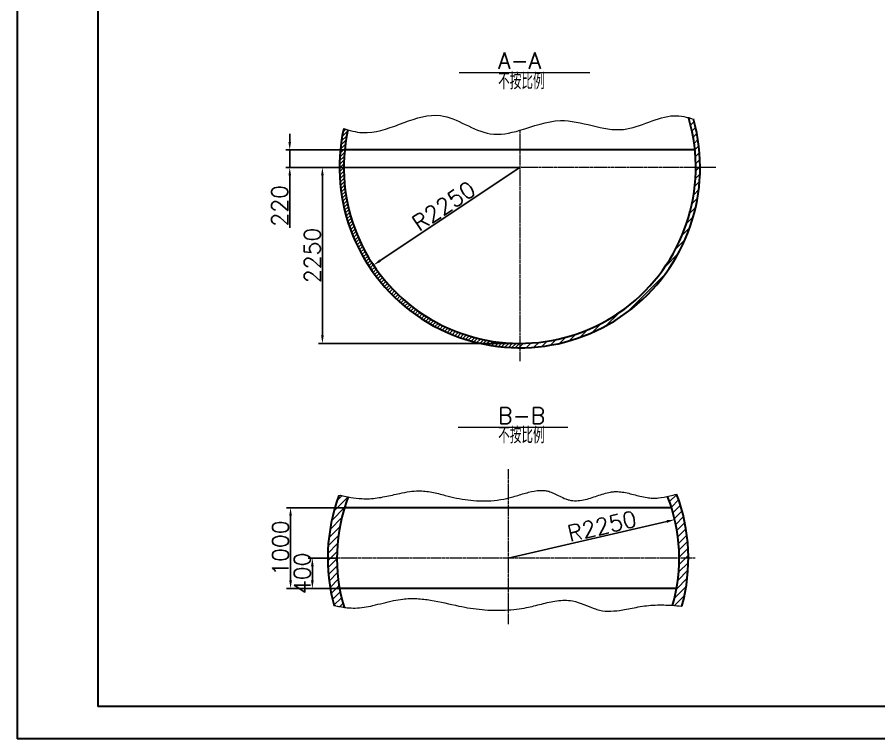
# Model space of a CAD drawing. Header units: millimetres. Extents: x 2900 to 3741, y 0 to 594.
# Drawn here: x 2900 to 3166.8, y 0 to 223.4 of the extents above; entities that cross this region are included whole.
import ezdxf

# ---------------------------------------------------------------- set-up
doc = ezdxf.new("R2010")
doc.units = ezdxf.units.MM
doc.linetypes.add('CENTER2', pattern=[1.125, 0.75, -0.125, 0.125, -0.125])
for name, color, linetype, lineweight in [('尺寸线', 3, 'Continuous', 15), ('文字层', 7, 'Continuous', 15), ('粗实线', 7, 'Continuous', 30), ('细实线', 7, 'Continuous', 15), ('细点划线', 1, 'CENTER2', 18)]:
    doc.layers.add(name, color=color, linetype=linetype, lineweight=lineweight)
doc.styles.get("Standard").update_dxf_attribs({"font": 'txt.shx', "bigfont": 'gbcbig.shx'})
doc.dimstyles.new('ISO-25$0', dxfattribs={"dimtxt": 5, "dimasz": 2.5, "dimexe": 1.25, "dimexo": 0, "dimtad": 1, "dimdec": 0, "dimdsep": 46, "dimtxsty": 'Standard', "dimcen": 2.5, "dimdle": 5, "dimadec": 0, "dimazin": 0, "dimtfac": 1, "dimtdec": 0, "dimtmove": 0, "dimatfit": 2, "dimfxl": 0, "dimtolj": 1, "dimarcsym": 0})
doc.dimstyles.new('ISO-25$4', dxfattribs={"dimtxt": 5, "dimasz": 2.5, "dimexe": 0.5, "dimexo": 0, "dimtad": 1, "dimdec": 0, "dimdsep": 46, "dimtxsty": 'Standard', "dimcen": 2.5, "dimdle": 5, "dimadec": 0, "dimazin": 0, "dimtfac": 1, "dimtdec": 0, "dimtmove": 0, "dimatfit": 2, "dimfxl": 0, "dimtolj": 1, "dimarcsym": 0})
pattern_1 = [(45, (0, 0), (-1.122532015133644, 1.122532015133644), [])]

# ---------------------------------------------------------------- blocks, each defined once
blk = doc.blocks.new('*X7')
at = {"layer": '尺寸线'}
for points in [[(2983.980470906624, 184.8046873554331), (2984.813804239957, 184.8046873554331), (2984.397137573291, 182.3046873554331)], [(2983.980470906624, 174.4046846554329), (2984.813804239957, 174.4046846554329), (2984.397137573291, 176.9046846554329)]]:
    blk.add_hatch(color=0, dxfattribs=at).paths.add_polyline_path(points, flags=0)
at = {"layer": '尺寸线', "color": 0, "lineweight": -2}
for p, q in [((2984.397137573291, 184.8046873554331), (2984.397137573291, 187.3046873554331)), ((3001.41213882096, 182.3046873554331), (2983.147137573291, 182.3046873554331)), ((2984.397137573291, 182.3046873554331), (2984.397137573291, 176.9046846554329)), ((3001.14395591624, 176.9046846554329), (2983.147137573291, 176.9046846554329)), ((2984.397137573291, 174.4046846554329), (2984.397137573291, 158.1546846554329))]:
    blk.add_line(p, q, dxfattribs=at)
at = {"layer": '尺寸线', "color": 0, "insert": (2981.272137573291, 165.0296846554334), "char_height": 5, "width": 38.57142857142935, "attachment_point": 5, "rotation": 90}
blk.add_mtext('220', dxfattribs=at)
blk = doc.blocks.new('*X8')
at = {"layer": '尺寸线'}
for points in [[(2994.095785828302, 174.4046846554329), (2994.929119161635, 174.4046846554329), (2994.512452494969, 176.9046846554329)], [(2994.095785828302, 124.904657405433), (2994.929119161635, 124.904657405433), (2994.512452494969, 122.404657405433)]]:
    blk.add_hatch(color=0, dxfattribs=at).paths.add_polyline_path(points, flags=0)
at = {"layer": '尺寸线', "color": 0, "lineweight": -2}
for p, q in [((3055.64398316624, 176.9046846554329), (2993.262452494969, 176.9046846554329)), ((2994.512452494969, 174.4046846554329), (2994.512452494969, 124.904657405433)), ((3055.64398316624, 122.404657405433), (2993.262452494969, 122.404657405433))]:
    blk.add_line(p, q, dxfattribs=at)
at = {"layer": '尺寸线', "color": 0, "insert": (2991.387452494969, 149.6546710304335), "char_height": 5, "width": 52.85714285714312, "attachment_point": 5, "rotation": 90}
blk.add_mtext('2250', dxfattribs=at)
blk = doc.blocks.new('*X9')
at = {"layer": '尺寸线'}
for points in [[(2990.983297402378, 53.39041814923849), (2991.816630735711, 53.39041814923849), (2991.399964069045, 55.89041814923849)], [(2990.983297402378, 49.04041347423846), (2991.816630735711, 49.04041347423846), (2991.399964069045, 46.54041347423846)]]:
    blk.add_hatch(color=0, dxfattribs=at).paths.add_polyline_path(points, flags=0)
at = {"layer": '尺寸线', "color": 0, "lineweight": -2}
for p, q in [((2999.008656627582, 55.89041814923849), (2990.149964069045, 55.89041814923849)), ((2991.399964069045, 53.39041814923849), (2991.399964069045, 49.04041347423846)), ((2999.839916402862, 46.54041347423845), (2990.149964069045, 46.54041347423846))]:
    blk.add_line(p, q, dxfattribs=at)
at = {"layer": '尺寸线', "color": 0, "insert": (2988.274964069045, 51.21541581173895), "char_height": 5, "width": 38.57142857142935, "attachment_point": 5, "rotation": 90}
blk.add_mtext('400', dxfattribs=at)
blk = doc.blocks.new('*X10')
at = {"layer": '尺寸线'}
for points in [[(2984.235758999358, 69.04042597423813), (2985.069092332692, 69.04042597423813), (2984.652425666025, 71.54042597423813)], [(2984.235758999358, 49.04041347423846), (2985.069092332692, 49.04041347423846), (2984.652425666025, 46.54041347423846)]]:
    blk.add_hatch(color=0, dxfattribs=at).paths.add_polyline_path(points, flags=0)
at = {"layer": '尺寸线', "color": 0, "lineweight": -2}
for p, q in [((3001.371936943825, 71.54042597423813), (2983.402425666025, 71.54042597423813)), ((2984.652425666025, 69.04042597423813), (2984.652425666025, 49.04041347423846)), ((2999.839916402862, 46.54041347423845), (2983.402425666025, 46.54041347423846))]:
    blk.add_line(p, q, dxfattribs=at)
at = {"layer": '尺寸线', "color": 0, "insert": (2981.527425666025, 59.04041972423877), "char_height": 5, "width": 50.71428571428442, "attachment_point": 5, "rotation": 90}
blk.add_mtext('1000', dxfattribs=at)
blk = doc.blocks.new('*X31')
at = {"layer": '尺寸线'}
blk.add_hatch(color=0, dxfattribs=at).paths.add_polyline_path([(3012.162349203179, 148.3823433592815), (3012.624991558622, 147.689229735555), (3010.314329509721, 146.6478594810908)], flags=0)
at = {"layer": '尺寸线', "color": 0, "lineweight": -2}
blk.add_line((3055.643983166242, 176.9046846554331), (3012.3936703809, 148.035786547418), dxfattribs=at)
at = {"layer": '尺寸线', "color": 0, "insert": (3032.098430203356, 164.9456015664091), "char_height": 5, "width": 67.14285714285589, "attachment_point": 5, "rotation": 33.72248169353759}
blk.add_mtext('R2250', dxfattribs=at)
blk = doc.blocks.new('*X32')
at = {"layer": '尺寸线'}
blk.add_hatch(color=0, dxfattribs=at).paths.add_polyline_path([(3101.113050439176, 67.68818906325419), (3101.3010345661, 66.8763353741765), (3103.642603569871, 67.84621459948676)], flags=0)
at = {"layer": '尺寸线', "color": 0, "lineweight": -2}
blk.add_line((3052.008683127581, 55.89041814923814), (3101.207042502638, 67.28226221871523), dxfattribs=at)
at = {"layer": '尺寸线', "color": 0, "insert": (3081.112673114436, 65.83710549325724), "char_height": 5, "width": 67.14285714285651, "attachment_point": 5, "rotation": 13.037042590234071}
blk.add_mtext('R2250', dxfattribs=at)

msp = doc.modelspace()

# ---------------------------------------------------------------- hatches: boundary and pattern name
at = {"layer": '细实线'}
h = msp.add_hatch(dxfattribs=at)
h.set_pattern_fill('ANSI31', color=256, scale=0.5, style=0)
h.set_pattern_definition(pattern_1)
edge = h.paths.add_edge_path(flags=0)
edge.add_line((3111.49401109124, 176.9046846554329), (3110.14401041624, 176.9046846554329))
edge.add_arc((3055.643982841287, 176.9046849803862), 54.50002757495304, 270.0000003416224, 359.9999999999997, ccw=False)
edge.add_line((3055.64398316624, 122.4046574054328), (3055.64398316624, 121.054656730433))
edge.add_arc((3055.643982833238, 176.9046849884351), 55.85002825800217, 270.0000003416212, 359.9999999999991)
edge = h.paths.add_edge_path(flags=0)
edge.add_spline(control_points=[(3109.456513558842, 191.8525002807505), (3108.9184552779, 192.0357908559272), (3108.380266882704, 192.2005038351908), (3107.841916539369, 192.3420940048793)], knot_values=[0, 0, 0, 0, 1.687550476882309, 1.687550476882309, 1.687550476882309, 1.687550476882309], weights=[1, 1, 1, 1], degree=3, periodic=0)
edge.add_line((3107.841916539388, 192.3420940048745), (3108.005010929566, 192.0234062223845))
edge.add_arc((3055.643983166236, 176.904684655432), 54.50002725000467, 6.252776074688882e-13, 16.105542715565207, ccw=False)
edge.add_line((3110.14401041624, 176.9046846554329), (3111.49401109124, 176.9046846554329))
edge.add_arc((3055.643983166229, 176.9046846554293), 55.85002792501109, 2.332595427305147e-12, 15.52400277647476)
h = msp.add_hatch(dxfattribs=at)
h.set_pattern_fill('ANSI31', color=256, scale=0.25, style=0)
h.set_pattern_definition([(45, (0, 0), (-0.561266007566822, 0.5612660075668221), [])])
edge = h.paths.add_edge_path(flags=0)
edge.add_line((3001.14395591624, 176.9046846554329), (2999.79395524124, 176.9046846554329))
edge.add_arc((3055.643983499242, 176.9046849884346), 55.85002825800211, 179.9999999999997, 269.9999996583783)
edge.add_line((3055.64398316624, 121.0546567304323), (3055.64398316624, 122.404657405433))
edge.add_arc((3055.643983491193, 176.9046849803858), 54.50002757495267, 179.9999999999983, 269.99999965837617, ccw=False)
edge = h.paths.add_edge_path(flags=0)
edge.add_spline(control_points=[(3002.393711316522, 188.5090596141213), (3001.96176451963, 188.6315692208689), (3001.530170114061, 188.7648290000566), (3001.098868520614, 188.907021407867)], knot_values=[0, 0, 0, 0, 1.354718620755712, 1.354718620755712, 1.354718620755712, 1.354718620755712], weights=[1, 1, 1, 1], degree=3, periodic=0)
edge.add_arc((3055.643983166221, 176.9046846554367), 55.85002792497926, 167.5901652971211, 180.0000000000037)
edge.add_line((2999.79395524124, 176.9046846554329), (3001.14395591624, 176.9046846554329))
edge.add_arc((3055.643983166207, 176.9046846554359), 54.50002724996693, 167.7062266119692, 180.0000000000036, ccw=False)
h = msp.add_hatch(dxfattribs=at)
h.set_pattern_fill('ANSI31', color=256, scale=0.5, style=0)
h.set_pattern_definition(pattern_1)
edge = h.paths.add_edge_path(flags=0)
edge.add_spline(control_points=[(3002.526182157636, 74.87685822525327), (3001.717082380579, 75.0297260377713), (3000.911861755611, 75.20614115666694), (3000.110190587169, 75.3973242765826)], knot_values=[0, 0, 0, 0, 2.471648442241592, 2.471648442241592, 2.471648442241592, 2.471648442241592], weights=[1, 1, 1, 1], degree=3, periodic=0)
edge.add_line((3000.110190587169, 75.3973242765826), (2999.63691116311, 75.29203623476735))
edge.add_arc((3052.008683127582, 55.89041814923785), 55.85002491526212, 159.6723748430113, 179.9999999999992)
edge.add_line((2996.15865821232, 55.89041814923849), (2999.008656627581, 55.89041814923849))
edge.add_arc((3052.008683127593, 55.89041814923754), 53.0000265000117, 159.0081874408246, 179.9999999999976, ccw=False)
edge = h.paths.add_edge_path(flags=0)
edge.add_line((2999.008656627582, 55.89041814923849), (2996.15865821232, 55.89041814923849))
edge.add_arc((3052.008683127607, 55.89041814924175), 55.85002491528621, 180.0000000000033, 195.3173457486746)
edge.add_line((2998.142591324556, 41.13679361479672), (2998.629707021093, 41.19700426092334))
edge.add_spline(control_points=[(2998.629707021093, 41.19700426092322), (2999.500654624873, 40.99248822561935), (3000.36782458019, 40.82463375787825), (3001.231293034292, 40.70294092902077)], knot_values=[0, 0, 0, 0, 2.648990741309979, 2.648990741309979, 2.648990741309979, 2.648990741309979], weights=[1, 1, 1, 1], degree=3, periodic=0)
edge.add_arc((3052.008683127566, 55.89041814923619), 53.00002649998441, 179.9999999999971, 196.6518824905197, ccw=False)
h = msp.add_hatch(dxfattribs=at)
h.set_pattern_fill('ANSI31', color=256, scale=0.5, style=0)
h.set_pattern_definition(pattern_1)
edge = h.paths.add_edge_path(flags=0)
edge.add_line((3107.858708042843, 55.89041814923849), (3105.008709627582, 55.89041814923849))
edge.add_arc((3052.008683127568, 55.89041814924023), 53.00002650001352, 344.0275804088219, 359.9999999999976, ccw=False)
edge.add_spline(control_points=[(3102.96260479931, 41.30615693131085), (3103.8700897687, 41.24473802947341), (3104.774122167903, 41.16461178671125), (3105.675064756808, 41.07259701582166)], knot_values=[0, 0, 0, 0, 2.722630073123165, 2.722630073123165, 2.722630073123165, 2.722630073123165], weights=[1, 1, 1, 1], degree=3, periodic=0)
edge.add_line((3105.675064756808, 41.07259701582166), (3105.847579658428, 41.03785933345992))
edge.add_arc((3052.008683127577, 55.89041814923897), 55.85002491526575, 344.577394220879, 359.9999999999991)
edge = h.paths.add_edge_path(flags=0)
edge.add_line((3104.204074559439, 75.76166361374021), (3104.128748976314, 75.78080561061427))
edge.add_spline(control_points=[(3104.128748976314, 75.78080561061438), (3103.450442934709, 75.56145288091398), (3102.76783060756, 75.35898811966172), (3101.865289339451, 75.12788658937393), (3101.649781006116, 75.07540522271483), (3101.433772872614, 75.02581238861171)], knot_values=[0, 0, 0, 0, 2.132655931940787, 2.132655931940787, 2.799621242971462, 2.799621242971462, 2.799621242971462, 2.799621242971462], weights=[1, 1, 1, 1, 1, 1], degree=3, periodic=0)
edge.add_arc((3052.008683127572, 55.89041814923704), 53.00002650000943, 2.6716406864579767e-12, 21.16438654237811, ccw=False)
edge.add_line((3105.008709627582, 55.89041814923849), (3107.858708042843, 55.89041814923849))
edge.add_arc((3052.00868312759, 55.8904181492398), 55.85002491525302, 359.9999999999984, 380.8422701941828)

# ---------------------------------------------------------------- linework, layer by layer
at = {"layer": '粗实线'}
for p, q in [((2900.000000731946, 593.9999997379998), (2900.000000731946, -2.62000156681097e-07)), ((2925.000000731946, 583.999999738), (2925.000000731946, 9.999999737999843)), ((3108.005010929566, 192.0234062223844), (3107.841916539379, 192.3420940048909)), ((3109.875827511521, 182.3046873554331), (3001.41213882096, 182.3046873554331)), ((3102.645429311337, 71.54042597423813), (3001.371936943825, 71.54042597423813)), ((3104.177449852301, 46.54041347423845), (2999.839916402862, 46.54041347423845)), ((3731.000000731946, 9.999999737999872), (2925.000000731946, 9.999999737999872)), ((3741.000000731946, -2.62000156681097e-07), (2900.000000731946, -2.62000156681097e-07))]:
    msp.add_line(p, q, dxfattribs=at)
for centre, radius, start, end in [((3055.64398316624, 176.9046846554329), 55.85002792499998, 167.5901652971178, 15.52400277648101), ((3055.64398316624, 176.9046846554329), 54.50002725000004, 167.6695855353766, 16.10554271556875), ((3052.008683127582, 55.89041814923849), 55.85002491526153, 159.6723748430103, 195.317345748681), ((3052.008683127582, 55.89041814923849), 53.00002649999987, 159.0081874408279, 196.6518824905168), ((3052.008683127582, 55.89041814923849), 53.00002650000012, 344.0275804088295, 21.1643865423788), ((3052.008683127582, 55.89041814923849), 55.85002491526116, 344.5773942208768, 20.8422701941792)]:
    msp.add_arc(centre, radius, start, end, dxfattribs=at)
at = {"layer": '细实线'}
for p, q in [((3036.919345381195, 206.2637645582849), (3077.356468951103, 206.2637645582849)), ((3036.578486494111, 96.46352874510922), (3070.542885090691, 96.46352874510922)), ((2999.63691116311, 75.29203623476724), (3000.110190587169, 75.3973242765826)), ((3104.128748976314, 75.78080561061438), (3104.204074559439, 75.76166361374021)), ((2998.629707021093, 41.19700426092322), (2998.142591324556, 41.13679361479672)), ((3105.675064756808, 41.07259701582166), (3105.847579658428, 41.03785933345989))]:
    msp.add_line(p, q, dxfattribs=at)
at = {"layer": '细实线', "color": 1, "lineweight": 0}
for p, q in [((3111.49401109124, 176.9046846554329), (3110.14401041624, 176.9046846554329)), ((3110.14401041624, 176.9046846554329), (3111.49401109124, 176.9046846554329)), ((3055.64398316624, 122.4046574054328), (3055.64398316624, 121.0546567304327))]:
    msp.add_line(p, q, dxfattribs=at)
at = {"layer": '细实线', "linetype": 'Continuous', "lineweight": 0}
msp.add_line((3029.406666907161, 128.8508738483356), (3029.286861810088, 128.631450054696), dxfattribs=at)
at = {"layer": '细实线'}
for points, knots in [([(3002.393711316522, 188.5090596141213), (3004.382125087115, 187.9451017590336), (3013.888523619385, 186.3440160098348), (3029.150808692139, 198.1542386614447), (3044.157633279445, 185.7499292433426), (3052.538969374438, 187.4939306687854), (3055.64398316624, 188.3946187583024)], [0, 0, 0, 0, 3621.350418721593, 17248.52070518404, 26841.4491010178, 32382.91857163542, 32382.91857163542, 32382.91857163542, 32382.91857163542]), ([(3055.64398316624, 188.3946187583024), (3059.791349038528, 189.5976675350585), (3070.57667597992, 193.8757686158669), (3086.716103966949, 185.0449675162122), (3100.267564558068, 194.0547198763538), (3107.44442905599, 192.5379206875996), (3109.456513558842, 191.8525002807505)], [0, 0, 0, 0, 7599.343222667423, 19459.3994544036, 29191.96665833375, 32988.32660397882, 32988.32660397882, 32988.32660397882, 32988.32660397882]), ([(3000.110190587169, 75.3973242765826), (3001.178291115371, 75.1426028903038), (3002.252692413064, 74.91409672022837), (3004.448044053912, 74.54560616453978), (3005.569501975237, 74.40848232166923), (3007.495550089827, 74.30006438360988), (3008.296188241763, 74.29186074229074), (3010.708434503053, 74.40274943079862), (3012.294514502037, 74.65716264801085), (3015.41795215321, 75.28401513077688), (3016.957047400133, 75.65677326181822), (3019.50917869699, 76.19737325510982), (3020.534816753407, 76.39289003385556), (3022.484975606035, 76.65909151011101), (3023.411192436594, 76.73792742636579), (3024.995910676364, 76.74735132624983), (3025.664155510967, 76.70964993934467), (3027.01647473034, 76.56647786961025), (3027.697785972879, 76.46150411801113), (3029.757767928643, 76.07651037891856), (3031.152166338262, 75.72596145105717), (3033.70830328911, 75.08122154530702), (3034.863072784714, 74.78947065990883), (3037.203301030716, 74.29502407960354), (3038.379233670657, 74.09301431285144), (3041.923552241185, 73.6424100545944), (3044.308758317773, 73.5493249475785), (3048.025136317374, 73.80780334655219), (3049.344401956596, 73.97709110219739), (3051.322350886913, 74.35908052363152), (3051.980166137639, 74.50764214066294), (3053.288368036424, 74.84473185216348), (3053.936637578914, 75.03079351740416), (3055.862045678336, 75.60116528992103), (3057.120496987217, 75.99715643914692), (3059.560926327049, 76.61808755974107), (3060.741603772576, 76.84201280440038), (3062.43201031325, 76.91969055950017), (3062.984189215115, 76.90241107978068), (3063.88524514921, 76.78571871938402), (3064.241555973757, 76.71511148184436), (3064.862197678508, 76.54303016784775), (3065.130603451397, 76.45132685945669), (3065.681715481681, 76.2354579280427), (3065.962093821977, 76.1122030449078), (3066.816452033364, 75.71144679670783), (3067.402983191564, 75.40271673793859), (3068.615761098953, 74.7938243221106), (3069.242174890546, 74.49329538048255), (3070.231903271181, 74.12644358882699), (3070.57142609568, 74.01809890505388), (3071.669365390091, 73.74881811645582), (3072.425256150178, 73.68200133755818), (3073.915723359876, 73.71636964773575), (3074.652763962927, 73.81625556899439), (3076.831472456208, 74.26228187517268), (3078.250252074409, 74.75229948146011), (3081.030794703299, 75.68487357871959), (3082.391950627371, 76.12734490100684), (3084.126537997549, 76.43668088041704), (3084.55031508395, 76.49092528437541), (3085.604766251232, 76.5578260421455), (3086.244839973814, 76.53243107464323), (3087.551102836919, 76.3858559614091), (3088.214465975009, 76.26454338300573), (3090.181266214504, 75.82884776235755), (3091.508883634198, 75.43828764736554), (3093.586591393158, 74.9394307747084), (3094.311255511931, 74.78560716041557), (3095.634855187534, 74.59009426159332), (3096.232948022191, 74.53373105706532), (3097.421450024109, 74.5001396349951), (3098.012590119827, 74.51976215743593), (3099.774850448891, 74.66930713747729), (3100.934565858323, 74.88956882113007), (3102.768774704475, 75.35922986178457), (3103.452317626905, 75.56200897252597), (3104.131543264208, 75.78170933956062)], [0, 0, 0, 0, 8460.519165460775, 8460.519165460775, 17174.41215691652, 17174.41215691652, 23322.12349492906, 23322.12349492906, 35617.54617095415, 35617.54617095415, 47912.96884697925, 47912.96884697925, 56330.08802616429, 56330.08802616429, 64126.99496091424, 64126.99496091424, 69844.26184760389, 69844.26184760389, 75561.52873429355, 75561.52873429355, 86996.06250767286, 86996.06250767286, 96192.50424911098, 96192.50424911098, 105388.9459905491, 105388.9459905491, 123781.8294734253, 123781.8294734253, 133845.5642572878, 133845.5642572878, 138829.6860111136, 138829.6860111136, 143813.8077649394, 143813.8077649394, 153782.0512725911, 153782.0512725911, 163750.2947802427, 163750.2947802427, 168776.8548326341, 168776.8548326341, 172156.7036328005, 172156.7036328005, 174739.1110199898, 174739.1110199898, 177321.5184071792, 177321.5184071792, 182486.3331815578, 182486.3331815578, 187651.1479559366, 187651.1479559366, 190249.0323920703, 190249.0323920703, 195816.5966548323, 195816.5966548323, 201384.1609175944, 201384.1609175944, 212476.1711545746, 212476.1711545746, 223568.1813915548, 223568.1813915548, 227225.4825981163, 227225.4825981163, 232819.8880824821, 232819.8880824821, 238414.2935668478, 238414.2935668478, 249169.8925756243, 249169.8925756243, 254806.5439913869, 254806.5439913869, 259297.1408387209, 259297.1408387209, 263787.7376860549, 263787.7376860549, 272768.9313807229, 272768.9313807229, 278165.686045721, 278165.686045721, 278165.686045721, 278165.686045721]), ([(3002.526182157636, 74.87685822525327), (3002.79508035938, 74.82605376200127), (3003.064407019306, 74.77785013414677), (3004.448044053912, 74.54560616453978), (3005.569501975237, 74.40848232166923), (3007.495550089827, 74.30006438360988), (3008.296188241763, 74.29186074229074), (3010.708434503053, 74.40274943079862), (3012.294514502037, 74.65716264801085), (3015.41795215321, 75.28401513077688), (3016.957047400133, 75.65677326181822), (3019.50917869699, 76.19737325510982), (3020.534816753407, 76.39289003385556), (3022.484975606035, 76.65909151011101), (3023.411192436594, 76.73792742636579), (3024.995910676364, 76.74735132624983), (3025.664155510967, 76.70964993934467), (3027.01647473034, 76.56647786961025), (3027.697785972879, 76.46150411801113), (3029.757767928643, 76.07651037891856), (3031.152166338262, 75.72596145105717), (3033.70830328911, 75.08122154530702), (3034.863072784714, 74.78947065990883), (3037.203301030716, 74.29502407960354), (3038.379233670657, 74.09301431285144), (3041.923552241185, 73.6424100545944), (3044.308758317773, 73.5493249475785), (3048.025136317374, 73.80780334655219), (3049.344401956596, 73.97709110219739), (3051.322350886913, 74.35908052363152), (3051.980166137639, 74.50764214066294), (3053.288368036424, 74.84473185216348), (3053.936637578914, 75.03079351740416), (3055.862045678336, 75.60116528992103), (3057.120496987217, 75.99715643914692), (3059.560926327049, 76.61808755974107), (3060.741603772576, 76.84201280440038), (3062.43201031325, 76.91969055950017), (3062.984189215115, 76.90241107978068), (3063.88524514921, 76.78571871938402), (3064.241555973757, 76.71511148184436), (3064.862197678508, 76.54303016784775), (3065.130603451397, 76.45132685945669), (3065.681715481681, 76.2354579280427), (3065.962093821977, 76.1122030449078), (3066.816452033364, 75.71144679670783), (3067.402983191564, 75.40271673793859), (3068.615761098953, 74.7938243221106), (3069.242174890546, 74.49329538048255), (3070.231903271181, 74.12644358882699), (3070.57142609568, 74.01809890505388), (3071.669365390091, 73.74881811645582), (3072.425256150178, 73.68200133755818), (3073.915723359876, 73.71636964773575), (3074.652763962927, 73.81625556899439), (3076.831472456208, 74.26228187517268), (3078.250252074409, 74.75229948146011), (3081.030794703299, 75.68487357871959), (3082.391950627371, 76.12734490100684), (3084.126537997549, 76.43668088041704), (3084.55031508395, 76.49092528437541), (3085.604766251232, 76.5578260421455), (3086.244839973814, 76.53243107464323), (3087.551102836919, 76.3858559614091), (3088.214465975009, 76.26454338300573), (3090.181266214504, 75.82884776235755), (3091.508883634198, 75.43828764736554), (3093.586591393158, 74.9394307747084), (3094.311255511931, 74.78560716041557), (3095.634855187534, 74.59009426159332), (3096.232948022191, 74.53373105706532), (3097.421450024109, 74.5001396349951), (3098.012590119827, 74.51976215743593), (3099.774850448891, 74.66930713747729), (3100.934565858323, 74.88956882113007), (3102.768774704475, 75.35922986178457), (3103.452317626905, 75.56200897252597), (3104.131543264208, 75.78170933956062)], [0, 0, 0, 0, 2160.605597534775, 2160.605597534775, 11081.75380466817, 11081.75380466817, 17375.68512042581, 17375.68512042581, 29963.54775194107, 29963.54775194107, 42551.41038345633, 42551.41038345633, 51168.72617425653, 51168.72617425653, 59151.07830898366, 59151.07830898366, 65004.32728575056, 65004.32728575056, 70857.57626251745, 70857.57626251745, 82564.07421605123, 82564.07421605123, 91979.24833330091, 91979.24833330091, 101394.4224505506, 101394.4224505506, 120224.7706850499, 120224.7706850499, 130527.8659390486, 130527.8659390486, 135630.5323238523, 135630.5323238523, 140733.198708656, 140733.198708656, 150938.5314782635, 150938.5314782635, 161143.8642478709, 161143.8642478709, 166289.9783031398, 166289.9783031398, 169750.2149727376, 169750.2149727376, 172394.0435181308, 172394.0435181308, 175037.8720635239, 175037.8720635239, 180325.5291543103, 180325.5291543103, 185613.1862450967, 185613.1862450967, 188272.8599526438, 188272.8599526438, 193972.8457098182, 193972.8457098182, 199672.8314669927, 199672.8314669927, 211028.6591477053, 211028.6591477053, 222384.486828418, 222384.486828418, 226128.7749593206, 226128.7749593206, 231856.2403419875, 231856.2403419875, 237583.7057246545, 237583.7057246545, 248595.1208186746, 248595.1208186746, 254365.8369292893, 254365.8369292893, 258963.2401855416, 258963.2401855416, 263560.6434417939, 263560.6434417939, 272755.4499542984, 272755.4499542984, 278280.5635001263, 278280.5635001263, 278280.5635001263, 278280.5635001263]), ([(2998.629707021093, 41.19700426092322), (2999.835445150684, 40.91387266861102), (3001.033943198457, 40.70100509142048), (3003.053357336491, 40.50202769243265), (3003.877924392086, 40.46649220536847), (3005.593496754051, 40.5054628532348), (3006.491653451802, 40.59307192431743), (3008.313630386931, 40.86455780803635), (3009.234748265572, 41.04793024886726), (3012.241486012773, 41.72216030440495), (3014.361639589243, 42.31497949850973), (3017.472801252811, 42.96154954947019), (3018.429817574443, 43.13079071212792), (3020.118792416304, 43.33476130738973), (3020.848082808489, 43.39038076396491), (3022.298143033516, 43.43449959021564), (3023.020938300351, 43.42497751095357), (3025.18202486762, 43.31905029395557), (3026.61293571641, 43.1454396202048), (3030.996606894408, 42.43134153840401), (3033.9204810347, 41.69891274389875), (3038.010536988869, 40.8477386821769), (3039.201112744469, 40.62324354117072), (3041.585068657635, 40.25356891583192), (3042.77740752899, 40.10536582806299), (3046.355535695995, 39.77853056848267), (3048.742368328156, 39.71764615378743), (3052.295875585427, 39.89198792923935), (3053.460851726016, 39.99142900407696), (3055.659517011858, 40.26349966179851), (3056.693050251903, 40.42650496139368), (3058.491780158863, 40.77427146610125), (3059.254479837142, 40.9435480055713), (3060.796671264149, 41.31801740074616), (3061.57480085461, 41.52039150975133), (3063.925608805724, 42.11779307225925), (3065.514224776448, 42.50433427717303), (3068.726904246671, 42.93726617673974), (3070.355606255853, 42.9832563694381), (3073.188740701073, 42.45087682972371), (3074.33544183212, 42.04237262934339), (3076.551966502214, 41.16619353721649), (3077.624176107266, 40.69711634221039), (3079.244160431642, 40.12127167515109), (3079.809730935921, 39.94631619996903), (3081.489742174289, 39.56041800210733), (3082.6442120772, 39.47825833108141), (3085.028326585746, 39.54848571143634), (3086.255743151677, 39.70171011682169), (3089.068125124207, 40.16715327408906), (3090.66642234452, 40.50898685052675), (3093.165359284437, 40.95331025068504), (3094.050184695412, 41.0930082320674), (3095.822079561967, 41.2964239657731), (3096.704511465975, 41.36264137996818), (3099.341139936772, 41.47307235060543), (3101.084560335002, 41.42914964590864), (3103.772229023058, 41.25337600500188), (3104.725363539215, 41.16959158687064), (3105.675064756808, 41.07259701582166)], [0, 0, 0, 0, 7554.000928781421, 7554.000928781421, 12803.3305352704, 12803.3305352704, 18508.03303258242, 18508.03303258242, 24212.73552989444, 24212.73552989444, 36948.05365001956, 36948.05365001956, 42533.77541154437, 42533.77541154437, 46713.89172342234, 46713.89172342234, 50894.00803530029, 50894.00803530029, 59254.2406590562, 59254.2406590562, 76670.72302942572, 76670.72302942572, 83887.41124539606, 83887.41124539606, 91104.0994613664, 91104.0994613664, 105537.4758933071, 105537.4758933071, 112572.2215953173, 112572.2215953173, 118805.8414058606, 118805.8414058606, 123413.3888277598, 123413.3888277598, 128020.9362496589, 128020.9362496589, 137236.0310934572, 137236.0310934572, 146451.1259372556, 146451.1259372556, 153286.8661728203, 153286.8661728203, 160122.606408385, 160122.606408385, 163873.6274745526, 163873.6274745526, 171427.7223504265, 171427.7223504265, 178981.8172263004, 178981.8172263004, 188375.3447633079, 188375.3447633079, 193434.5884382972, 193434.5884382972, 198493.8321132865, 198493.8321132865, 208612.3194632652, 208612.3194632652, 214207.4273056997, 214207.4273056997, 214207.4273056997, 214207.4273056997]), ([(3001.231293034292, 40.70294092902077), (3001.563208589849, 40.65616244776243), (3001.894577204812, 40.61620489474967), (3003.053357336491, 40.50202769243265), (3003.877924392086, 40.46649220536847), (3005.593496754051, 40.5054628532348), (3006.491653451802, 40.59307192431743), (3008.313630386931, 40.86455780803635), (3009.234748265572, 41.04793024886726), (3012.241486012773, 41.72216030440495), (3014.361639589243, 42.31497949850973), (3017.472801252811, 42.96154954947019), (3018.429817574443, 43.13079071212792), (3020.118792416304, 43.33476130738973), (3020.848082808489, 43.39038076396491), (3022.298143033516, 43.43449959021564), (3023.020938300351, 43.42497751095357), (3025.18202486762, 43.31905029395557), (3026.61293571641, 43.1454396202048), (3030.996606894408, 42.43134153840401), (3033.9204810347, 41.69891274389875), (3038.010536988869, 40.8477386821769), (3039.201112744469, 40.62324354117072), (3041.585068657635, 40.25356891583192), (3042.77740752899, 40.10536582806299), (3046.355535695995, 39.77853056848267), (3048.742368328156, 39.71764615378743), (3052.295875585427, 39.89198792923935), (3053.460851726016, 39.99142900407696), (3055.659517011858, 40.26349966179851), (3056.693050251903, 40.42650496139368), (3058.491780158863, 40.77427146610125), (3059.254479837142, 40.9435480055713), (3060.796671264149, 41.31801740074616), (3061.57480085461, 41.52039150975133), (3063.925608805724, 42.11779307225925), (3065.514224776448, 42.50433427717303), (3068.726904246671, 42.93726617673974), (3070.355606255853, 42.9832563694381), (3073.188740701073, 42.45087682972371), (3074.33544183212, 42.04237262934339), (3076.551966502214, 41.16619353721649), (3077.624176107266, 40.69711634221039), (3079.244160431642, 40.12127167515109), (3079.809730935921, 39.94631619996903), (3081.489742174289, 39.56041800210733), (3082.6442120772, 39.47825833108141), (3085.028326585746, 39.54848571143634), (3086.255743151677, 39.70171011682169), (3089.068125124207, 40.16715327408906), (3090.66642234452, 40.50898685052675), (3093.165359284437, 40.95331025068504), (3094.050184695412, 41.0930082320674), (3095.822079561967, 41.2964239657731), (3096.704511465975, 41.36264137996818), (3099.341139936772, 41.47307235060543), (3101.084560335002, 41.42914964590864), (3103.772229023058, 41.25337600500188), (3104.725363539215, 41.16959158687064), (3105.675064756808, 41.07259701582166)], [0, 0, 0, 0, 2153.265951279185, 2153.265951279185, 7542.217983050763, 7542.217983050763, 13398.65497941307, 13398.65497941307, 19255.09197577538, 19255.09197577538, 32329.14592237238, 32329.14592237238, 38063.43751619232, 38063.43751619232, 42354.73716407309, 42354.73716407309, 46646.03681195386, 46646.03681195386, 55228.6361077154, 55228.6361077154, 73108.36458582344, 73108.36458582344, 80517.00331486056, 80517.00331486056, 87925.64204389768, 87925.64204389768, 102742.9195019719, 102742.9195019719, 109964.7763838453, 109964.7763838453, 116364.1989123514, 116364.1989123514, 121094.2985445089, 121094.2985445089, 125824.3981766665, 125824.3981766665, 135284.5974409817, 135284.5974409817, 144744.7967052968, 144744.7967052968, 151762.3549446522, 151762.3549446522, 158779.9131840077, 158779.9131840077, 162630.7044490016, 162630.7044490016, 170385.7242289015, 170385.7242289015, 178140.7440088014, 178140.7440088014, 187784.1219448112, 187784.1219448112, 192977.9321120864, 192977.9321120864, 198171.7422793616, 198171.7422793616, 208559.362613912, 208559.362613912, 214303.2899409742, 214303.2899409742, 214303.2899409742, 214303.2899409742])]:
    msp.add_open_spline(points, degree=3, knots=knots, dxfattribs=at)
for points in [[(3001.098868520614, 188.907021407867), (3001.530170114061, 188.7648290000566), (3001.96176451963, 188.6315692208689), (3002.393711316522, 188.5090596141213)], [(3000.110190587169, 75.3973242765826), (3000.911861755611, 75.20614115666694), (3001.717082380579, 75.0297260377713), (3002.526182157636, 74.87685822525327)], [(2998.629707021093, 41.19700426092322), (2999.500654624873, 40.99248822561935), (3000.36782458019, 40.82463375787825), (3001.231293034292, 40.70294092902077)]]:
    msp.add_open_spline(points, degree=3, dxfattribs=at)
at = {"layer": '细点划线'}
for p, q in [((3055.64398316624, 188.5751869006444), (3055.64398316624, 116.8301555273652)), ((3116.40157277456, 176.9046846554329), (2994.88639355792, 176.9046846554329)), ((3052.008683127582, 83.4760455059452), (3052.008683127582, 35.3905260017184)), ((3109.947773852973, 55.89041814923849), (2995.15865771232, 55.89041814923849))]:
    msp.add_line(p, q, dxfattribs=at)

# ---------------------------------------------------------------- texts
at = {"layer": '文字层', "char_height": 5, "attachment_point": 1}
for s, insert, width in [('A-A', (3048.934519038572, 212.4669095558302), 59.77283971801054), ('不按比例', (3048.934519038572, 206.0784590004835), 33.96439859657972), ('B-B', (3048.948235567943, 102.5374511947739), 59.33287078502995), ('不按比例', (3048.948235567943, 96.46352874510922), 33.96439859657972)]:
    msp.add_mtext(s, dxfattribs=dict(at, insert=insert, width=width))

# ---------------------------------------------------------------- dimensions: what is measured, and where the dimension line sits
at = {"layer": '尺寸线'}
for base, p1, p2, text, picture, middle in [((2984.397137573291, 176.9046846554329), (3001.41213882096, 182.3046873554331), (3001.14395591624, 176.9046846554329), '220', '*X7', (2984.397137573291, 165.0296846554334)), ((2994.512452494969, 122.404657405433), (3055.64398316624, 176.9046846554329), (3055.64398316624, 122.404657405433), '2250', '*X8', (2994.512452494969, 149.6546710304335)), ((2984.652425666025, 46.54041347423845), (3001.371936943825, 71.54042597423813), (2999.839916402862, 46.54041347423845), '1000', '*X10', (2984.652425666025, 59.04041972423877))]:
    dim = msp.add_linear_dim(base=base, p1=p1, p2=p2, angle=90, text=text, dimstyle='ISO-25$0', override={"dimsah": 1}, dxfattribs=at)
    dim.commit()
    dim.dimension.update_dxf_attribs({"geometry": picture, "text_midpoint": middle})
for center, mpoint, picture, middle in [((3055.643983166242, 176.9046846554331), (3010.314329509721, 146.6478594810908), '*X31', (3033.833339036265, 162.3464254774355)), ((3052.008683127581, 55.89041814923814), (3103.642603569871, 67.84621459948676), '*X32', (3081.817613590401, 62.79265415921568))]:
    dim = msp.add_radius_dim(center=center, mpoint=mpoint, text='R2250', dimstyle='ISO-25$4', override={"dimpost": 'R<>', "dimsah": 1}, dxfattribs=at)
    dim.commit()
    dim.dimension.update_dxf_attribs({"geometry": picture, "text_midpoint": middle, "dimtype": 164})
dim = msp.add_linear_dim(base=(2991.399964069045, 46.54041347423845), p1=(2999.008656627582, 55.89041814923849), p2=(2999.839916402862, 46.54041347423845), angle=90, text='400', dimstyle='ISO-25$0', override={"dimsah": 1}, dxfattribs=at)
dim.commit()
dim.dimension.update_dxf_attribs({"geometry": '*X9', "text_midpoint": (2991.399964069045, 51.21541581173894), "dimtype": 160})

doc.saveas('drawing.dxf')
